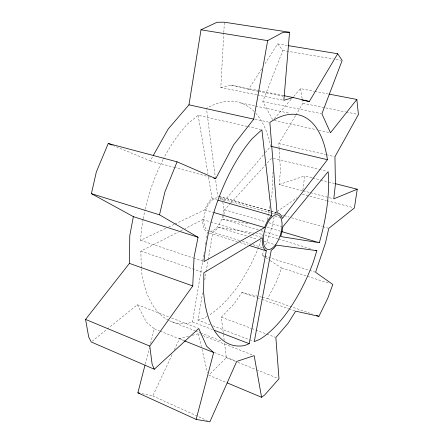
<?xml version="1.0" encoding="UTF-8"?>
<svg xmlns="http://www.w3.org/2000/svg" width="444" height="444" viewBox="0 0 444 444"><rect width="100%" height="100%" fill="white"/><g stroke="black" fill="none" stroke-linecap="round" stroke-linejoin="round"><path stroke-width="0.33" stroke-dasharray="2.22 1.67" d="M273.054 171.928L271.978 194.206L270.862 200.299M256.737 94.805L220.812 87.518L223.77 33.2M223.804 32.512L224.364 22.2M302.519 190.626L279.243 184.504L280.453 170.219L279.148 149.062M302.858 190.088L304.689 175.941L312.01 177.789M223.937 214.48L224.586 209.807L230.159 203.696M169.414 320.69A114.73 60.395 -73.4 0 0 187.551 323.51L192.48 321.9L204.201 252.236M205.467 244.722L205.922 241.991M206.615 237.895L207.531 232.428A18.981 9.912 -73.4 0 1 202.808 219.552L185.015 228.61M210.251 324.803L197.941 320.113L202.569 292.851M204.762 279.898L206.038 272.4M206.149 271.722L208.114 260.134M208.23 259.451L212.859 232.184L215.679 230.264L218.359 227.311L253.185 232.828M267.271 219.924L269.747 206.388M274.098 216.944L271.85 227.389L265.34 246.242M274.658 214.335L274.941 213.026L297.197 197.674M145.244 364.136L149.356 348.118M150.555 343.445L154.318 328.76L146.531 322.316L137.363 304.751L92.291 341.114M258.247 229.82L222.622 219.147L223.376 216.483M260.95 240.076L259.346 245.171A114.73 60.395 -73.4 0 1 208.613 315.479M261.949 236.891L262.748 234.343L256.599 233.366M265.062 257.209L262.199 255.35L263.769 250.793M270.213 260.561L281.663 268.01L276.773 281.002L267.632 298.579L262.354 297.319M272.605 119.591L262.787 101.554L282.828 50.488L277.672 43.901L264.241 64.868M141.952 393.678L152.797 395.931L172.305 354.157M174.342 349.794L179.581 338.572L188.961 336.191M112.709 145.338L150.227 160.856L152.603 156.643M279.104 148.379L278.81 143.606L295.471 115.734M295.826 115.14L302.913 103.28L302.592 101.282M220.812 87.518L230.808 85.076L248.568 89.327L262.004 68.365M261.694 297.158L241.897 292.424L234.166 303.824L221.295 317.188L224.187 340.526M224.181 201.126L263.536 154.684M265.323 152.575L270.69 146.243A114.73 60.395 -73.4 0 0 254.812 112.182M274.292 118.642L291.492 98.973M293.756 96.387L300.549 88.628L314.113 91.236M230.619 203.186L271.95 157.848M224.525 343.273L226.312 357.686L211.322 372.755L209.113 374.153M247.119 126.401L198.135 115.273L187.873 123.676A114.73 60.395 -73.4 0 0 163.425 158.891M141.281 268.082L140.853 251.104L178.272 232.046M180.725 230.797L182.562 229.859M143.123 219.392A114.73 60.395 -73.4 0 0 140.582 240.321L166.15 228.183M168.642 227.001L174.253 224.337M174.881 224.042L204.812 209.834A18.981 9.912 -73.4 0 1 212.077 198.496L208.419 176.668M279.243 184.504L304.689 175.941M197.941 320.113L204.085 318.109A114.73 60.395 -73.4 0 0 208.047 315.834M192.308 335.337L198.34 333.805L200.261 334.56M277.672 43.901L287.224 45.466M282.828 50.488L333.294 58.963M336.025 59.418L340.798 60.223M222.622 219.147L248.945 223.82M314.79 91.364L327.678 93.845M230.808 85.076L257.914 90.487M258.591 90.626L282.989 95.493M248.568 89.327L258.019 91.22M258.697 91.353L282.995 96.22M302.913 103.28L345.565 111.91M346.242 112.043L357.753 114.374M257.42 94.944L283.178 100.172M262.787 101.554L321.223 113.642M240.903 102.975L255.106 105.972M255.783 106.116L289.599 113.259M274.287 120.491L316.25 129.659M318.959 130.253L329.109 132.473M255.028 119.147L269.181 122.272M247.791 126.557L260.545 129.448M278.81 143.606L325.585 154.562M326.251 154.717L334.271 156.593M273.288 158.181L318.775 169.347M319.447 169.508L326.806 171.317M312.676 177.955L319.991 179.803M320.657 179.97L327.972 181.818M328.638 181.984L334.626 183.5M303.185 190.803L309.84 192.552M310.5 192.724L333.117 198.673M302.336 194.133L326.368 200.516M327.034 200.694L353.074 207.603M150.227 160.856L173.626 167.199M174.298 167.377L210.401 177.167M270.013 210.939L220.241 196.82A18.981 9.912 -73.4 0 1 223.737 201.654M270.679 211.128L276.651 212.82M219.081 196.503L276.368 212.754M274.941 213.026L276.268 213.403M282.251 215.107L283.583 215.484M284.249 215.673L288.9 216.994M291.558 217.749L322.133 226.434M322.799 226.629L328.116 228.138M219.947 198.424L270.501 212.826M271.167 213.015L275.158 214.152M275.014 216.345L279.676 217.677M212.077 198.496L216.716 199.828M224.586 209.807L265.612 221.8M268.925 222.766L281.496 226.44M267.127 227.278L280.347 231.191M204.812 209.834L213.453 212.399M260.883 230.614L263.52 231.402M264.18 231.602L279.354 236.147M264.724 234.937L277.927 238.922M278.582 239.122L312.243 249.284M202.808 219.552L210.09 221.767M210.75 221.972L251.149 234.266M251.815 234.465L261.083 237.29M218.359 227.311L247.402 236.214M250.044 237.024L257.309 239.249M263.908 241.275L274.47 244.511M239.51 240.493L209.868 231.263A17.255 9.013 -73.4 0 0 222.816 215.479M242.363 241.375L250.233 243.823M252.852 244.644L262.687 247.708M209.513 233.05L237.246 241.725M239.888 242.552L247.813 245.033M262.199 255.35L264.174 255.977M264.835 256.182L308.985 270.18M309.646 270.39L314.913 272.061M281.663 268.01L329.542 283.411M140.582 240.321L192.857 257.853M193.512 258.075L203.313 261.361M140.853 251.104L203.197 272.538M267.632 298.579L312.415 314.102M241.897 292.424L256.793 297.619M257.437 297.846L261.322 299.201M261.971 299.423L288.522 308.68M289.172 308.907L294.999 310.939M221.295 317.188L251.176 328.31M251.826 328.554L255.072 329.764M255.727 330.003L266.117 333.871M266.766 334.116L275.213 337.257M212.843 325.791L249.112 339.605M249.756 339.849L253.646 341.331M192.48 321.9L212.46 329.57M137.363 304.751L169.009 316.994M171.595 317.998L197.43 327.994M171.773 321.689L194.838 330.68M195.477 330.93L199.961 332.673M200.605 332.922L221.745 341.164M202.83 335.564L252.88 355.133M179.581 338.572L183.433 340.115M214.236 352.442L236.053 361.177M154.318 328.76L159.424 330.802M160.062 331.058L183.666 340.515M226.312 357.686L235.309 361.288M237.873 362.315L255.861 369.519M256.504 369.78L278.344 378.527M208.647 375.113L226.501 382.595M152.797 395.931L207.376 420.662M265.634 257.581L269.641 260.19M198.34 333.805L201.348 346.592M201.987 349.278L207.531 372.827M198.135 115.273L207.964 173.943M300.549 88.628L302.164 98.618M141.297 268.759L141.331 270.119A114.73 60.395 -73.4 0 0 168.825 320.407M220.135 198.734A17.255 9.013 -73.4 0 1 221.073 199.584M222.666 202.309A17.255 9.013 -73.4 0 1 223.088 214.258M209.279 231.191A17.255 9.013 -73.4 0 1 204.651 213.636A17.255 9.013 -73.4 0 1 217.355 197.808M219.658 196.531A18.981 9.912 -73.4 0 0 217.749 196.126L206.488 108.441A114.73 60.395 -73.4 0 1 254.368 111.716M143.246 218.703A114.73 60.395 -73.4 0 1 145.044 209.79M145.194 209.107A114.73 60.395 -73.4 0 1 163.109 159.507"/><path stroke-width="0.67" d="M335.292 183.666L357.242 189.211L354.406 207.959L328.782 228.327L325.424 243.19L315.573 272.266L332.822 284.465L327.883 297.968L318.909 316.35L295.649 311.166L288.156 323.199L275.863 337.501L278.987 378.782L264.696 394.971L261.577 397.28L254.162 355.638L236.696 361.433L209.89 421.8L196.154 419.408L213.653 352.519L206.643 346.237L198.723 328.493L154.318 369.236L91.214 341.985L88.689 336.974L85.57 319.419L129.409 263.37L129.787 235.564L133.361 216.65L91.397 193.656L96.359 171.878L108.258 143.495L177.078 161.821L215.751 178.616L233.627 144.866L253.774 119.131L267.654 40.643L282.778 32.451L289.549 32.257L283.855 100.305L293.151 97.525L309.324 101.487L337.701 53.735L288.589 45.688M154.318 369.236L152.114 364.163L149.778 346.092L192.746 285.958L194.067 257.07L198.057 237.268L159.507 214.829L91.397 193.656M153.28 155.439L168.204 128.976L188.972 104.823L200.993 29.798L217.038 22.25L224.364 22.2L289.549 32.257M249.195 343.667L266.3 250.816A19.808 9.024 -73.4 0 1 262.41 237.69L203.846 272.76L203.63 292.457A119.83 55.028 -73.4 0 0 244.589 345.554L249.195 343.667L214.391 330.308M159.507 214.829L164.918 191.891L177.078 161.821M196.154 419.408L137.884 392.835L144.905 365.468M316.861 250.677L313.353 261.932A119.83 55.028 -73.4 0 1 260.018 339.233L254.29 341.58L271.212 250.361L273.881 248.268L276.451 245.116L316.861 250.677L315.54 250.277M319.336 242.729C325.929 219.769 329.925 195.571 328.144 171.645L282.822 226.829L282.057 231.674L280.675 236.541L319.336 242.729L281.668 231.585M327.433 159.712L282.34 218.442A19.808 9.024 -73.4 0 0 277.034 212.942L269.858 122.422A119.83 55.028 -73.4 0 1 327.433 159.712L271.356 146.398M329.032 94.106L356.843 99.456L330.464 132.767L321.894 113.781L342.158 60.451L337.701 53.735M264.613 227.572L203.968 261.583A119.83 55.028 -73.4 0 1 252.075 138.778L261.882 129.753L271.722 215.59A19.808 9.024 -73.4 0 0 264.613 227.572L214.113 212.593M357.242 189.211L333.783 198.851L335.425 184.116L334.943 156.754L358.43 114.513L356.843 99.456M200.993 29.798L267.654 40.643M283.666 95.627L293.151 97.525M301.898 100L309.324 101.487M137.884 392.835L139.916 393.256M188.972 104.823L253.774 119.131M213.747 178.072L215.751 178.616M218.043 200.205L271.722 215.59M249.134 245.443L266.3 250.816M133.361 216.65L198.057 237.268M316.311 315.451L318.909 316.35M129.409 263.37L192.746 285.958M184.304 340.77L213.653 352.519M108.258 143.495L112.077 145.077M85.57 319.419L149.778 346.092M227.139 382.861L261.577 397.28M275.319 245.071A18.004 8.203 -73.4 0 0 279.137 215.556A18.004 8.203 -73.4 0 0 263.531 235.697A18.004 8.203 -73.4 0 0 275.319 245.071"/></g></svg>
